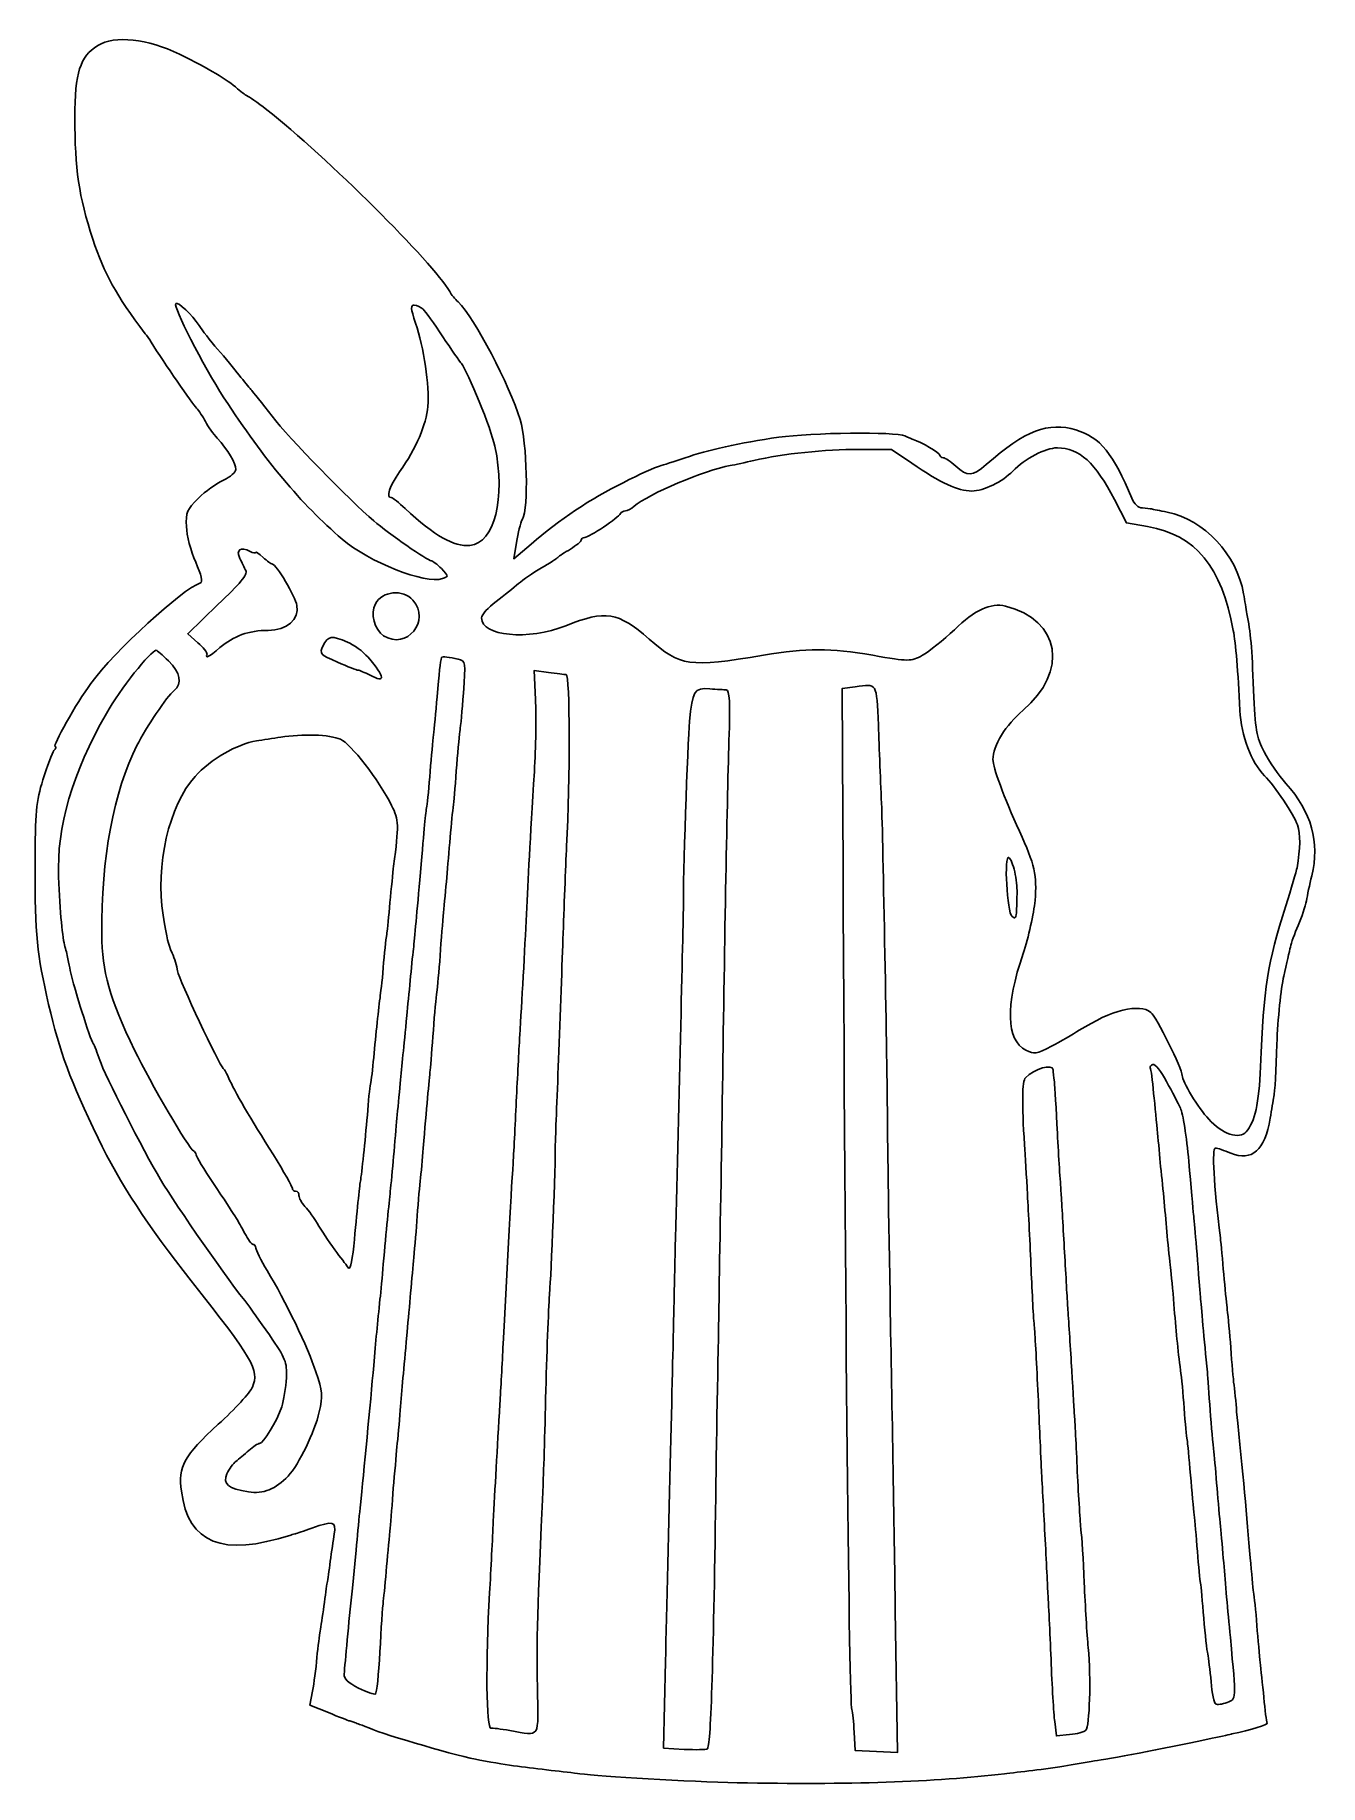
# Model space of a CAD drawing. Extents: x 0.6 to 11.5, y 4.6 to 19.4.
import ezdxf

# ---------------------------------------------------------------- set-up
doc = ezdxf.new("R2010")
doc.units = 0
doc.layers.get('0').update_dxf_attribs({"linetype": 'CONTINUOUS'})

msp = doc.modelspace()

# ---------------------------------------------------------------- linework, layer by layer
at = {"color": 7}
for points in [[(1.111956, 19.351978), (1.111956, 19.351978)], [(1.972733, 16.972844), (1.972733, 16.972844)], [(3.877733, 17.111133), (3.877733, 17.111133)], [(7.577667, 15.917333), (7.859889, 15.917333), (8.032044, 15.801622), (8.032044, 15.801622)], [(9.7536, 15.491178), (9.8552, 15.293622), (10.035822, 15.262578)], [(2.455333, 15.042444), (2.455333, 15.042444)], [(4.794956, 15.113), (4.6482, 14.988822), (4.670778, 15.127111)], [(1.961444, 14.2748), (1.876778, 14.351), (2.1336, 14.599356)], [(3.790244, 14.636044), (3.790244, 14.636044)], [(3.234267, 14.280444), (3.234267, 14.280444)], [(1.713089, 14.119578), (1.713089, 14.119578)], [(4.174067, 14.133689), (4.174067, 14.133689)], [(4.831644, 13.7922), (4.820356, 14.037733), (4.941711, 14.0208)], [(5.094111, 14.003867), (5.094111, 14.003867)], [(6.454422, 13.874044), (6.454422, 13.874044)], [(7.445022, 12.798778), (7.439378, 13.885333), (7.549444, 13.899444)], [(7.747, 13.572067), (7.747, 13.572067)], [(3.175, 13.453533), (3.175, 13.453533)], [(8.906933, 12.327467), (8.906933, 12.327467)], [(9.231489, 10.6426), (9.231489, 10.6426)], [(10.315222, 10.315222), (10.315222, 10.315222)], [(7.890933, 6.0452), (7.910689, 4.837289), (7.730067, 4.845756), (7.549444, 4.854222), (7.540978, 5.009444)], [(6.096, 4.862689), (5.921022, 4.873978), (5.937956, 5.610578)], [(2.937933, 5.3594), (2.915356, 5.240867), (3.0734, 5.175956)], [(9.3726, 4.989689), (9.259711, 4.9784), (9.2456, 5.099756)]]:
    msp.add_lwpolyline(points, dxfattribs=at)
for points in [[(1.111956, 19.351978), (0.959556, 19.256022), (0.917222, 19.123378), (0.917222, 18.739556)], [(1.806222, 19.2786), (1.538111, 19.411244), (1.253067, 19.442289), (1.111956, 19.351978)], [(2.300111, 18.985089), (2.206978, 19.066933), (2.063044, 19.1516), (1.806222, 19.2786)], [(2.384778, 18.923), (2.379133, 18.923), (2.339622, 18.951222), (2.300111, 18.985089)], [(2.548467, 18.807289), (2.466622, 18.869378), (2.393244, 18.923), (2.384778, 18.923)], [(4.103511, 17.260711), (3.965222, 17.503422), (3.050822, 18.412178), (2.548467, 18.807289)], [(0.917222, 18.739556), (0.917222, 18.304933), (0.951089, 18.070689), (1.069622, 17.706622)], [(1.069622, 17.706622), (1.1684, 17.407467), (1.264356, 17.235311), (1.515533, 16.902289)], [(2.1844, 16.3576), (2.0066, 16.631356), (1.749778, 17.133711), (1.775178, 17.159111)], [(1.775178, 17.159111), (1.792111, 17.178867), (1.916289, 17.060333), (1.972733, 16.972844)], [(3.812822, 16.9926), (3.770489, 17.1196), (3.770489, 17.145), (3.801533, 17.145)], [(3.801533, 17.145), (3.824111, 17.145), (3.857978, 17.128067), (3.877733, 17.111133)], [(4.174067, 17.173222), (4.148667, 17.1958), (4.117622, 17.235311), (4.103511, 17.260711)], [(4.701822, 16.171333), (4.611511, 16.470489), (4.318, 17.029289), (4.174067, 17.173222)], [(1.972733, 16.972844), (1.998133, 16.933333), (2.068689, 16.8402), (2.130778, 16.769644)], [(3.917244, 16.284222), (3.931356, 16.4592), (3.883378, 16.786578), (3.812822, 16.9926)], [(3.877733, 17.111133), (3.897489, 17.091378), (3.970867, 16.986956), (4.044244, 16.876889)], [(1.515533, 16.902289), (1.526822, 16.888178), (1.552222, 16.854311), (1.566333, 16.828911)], [(1.566333, 16.828911), (1.673578, 16.656756), (1.916289, 16.303978), (1.950156, 16.270111)], [(4.044244, 16.876889), (4.117622, 16.769644), (4.188178, 16.665222), (4.202289, 16.648289)], [(2.130778, 16.769644), (2.192867, 16.699089), (2.274711, 16.600311), (2.314222, 16.549511)], [(2.314222, 16.549511), (2.353733, 16.498711), (2.398889, 16.445089), (2.413, 16.428156)], [(4.202289, 16.648289), (4.258733, 16.577733), (4.456289, 16.092311), (4.487333, 15.945556)], [(2.413, 16.428156), (2.429933, 16.411222), (2.511778, 16.309622), (2.593622, 16.199556)], [(1.950156, 16.270111), (1.972733, 16.247533), (2.0066, 16.193911), (2.026356, 16.1544)], [(3.189111, 15.155333), (2.839156, 15.454489), (2.528711, 15.827022), (2.1844, 16.3576)], [(3.677356, 15.728244), (3.821289, 15.931444), (3.903133, 16.126178), (3.917244, 16.284222)], [(2.026356, 16.1544), (2.048933, 16.112067), (2.094089, 16.049978), (2.127956, 16.013289)], [(2.593622, 16.199556), (2.734733, 16.018933), (3.254022, 15.482711), (3.457222, 15.310556)], [(4.721578, 15.324667), (4.7752, 15.4178), (4.761089, 15.973778), (4.701822, 16.171333)], [(9.426222, 16.083844), (9.189156, 16.1544), (8.997244, 16.081022), (8.664222, 15.790333)], [(9.900356, 15.502467), (9.747956, 15.877822), (9.629422, 16.024578), (9.426222, 16.083844)], [(2.127956, 16.013289), (2.215444, 15.914511), (2.286, 15.7988), (2.286, 15.748)], [(4.487333, 15.945556), (4.580467, 15.502467), (4.484511, 15.121467), (4.275667, 15.101711)], [(6.900333, 16.021756), (6.567311, 15.973778), (6.290733, 15.911689), (6.104467, 15.846778)], [(7.972778, 16.033044), (7.893756, 16.069733), (7.174089, 16.061267), (6.900333, 16.021756)], [(8.043333, 16.002), (8.034867, 16.004822), (8.003822, 16.018933), (7.972778, 16.033044)], [(8.269111, 15.869356), (8.269111, 15.889111), (8.108244, 15.982244), (8.043333, 16.002)], [(8.89, 15.733889), (8.994422, 15.841133), (9.163756, 15.931444), (9.268178, 15.931444)], [(9.268178, 15.931444), (9.454444, 15.931444), (9.592733, 15.804444), (9.7536, 15.491178)], [(5.887156, 15.776222), (5.856111, 15.770578), (5.717822, 15.705667), (5.576711, 15.635111)], [(5.669844, 15.434733), (5.794022, 15.539156), (6.270978, 15.742356), (6.488289, 15.781867)], [(6.104467, 15.846778), (6.014156, 15.815733), (5.915378, 15.784689), (5.887156, 15.776222)], [(6.488289, 15.781867), (6.5278, 15.787511), (6.618111, 15.807267), (6.688667, 15.8242)], [(6.688667, 15.8242), (6.937022, 15.880644), (7.298267, 15.920156), (7.577667, 15.917333)], [(8.032044, 15.801622), (8.2804, 15.629467), (8.421511, 15.564556), (8.540044, 15.564556)], [(8.297333, 15.846778), (8.283222, 15.846778), (8.269111, 15.858067), (8.269111, 15.869356)], [(8.404578, 15.776222), (8.362244, 15.815733), (8.314267, 15.846778), (8.297333, 15.846778)], [(8.664222, 15.790333), (8.545689, 15.685911), (8.503356, 15.685911), (8.404578, 15.776222)], [(2.181578, 15.657689), (2.122311, 15.629467), (2.026356, 15.561733), (1.967089, 15.502467)], [(2.286, 15.748), (2.286, 15.725422), (2.238022, 15.683089), (2.181578, 15.657689)], [(3.6068, 15.508111), (3.558822, 15.508111), (3.589867, 15.601244), (3.677356, 15.728244)], [(5.576711, 15.635111), (5.302956, 15.499644), (5.034844, 15.321844), (4.794956, 15.113)], [(8.540044, 15.564556), (8.641644, 15.564556), (8.802511, 15.643578), (8.89, 15.733889)], [(1.967089, 15.502467), (1.871133, 15.406511), (1.859844, 15.383933), (1.865489, 15.262578)], [(3.725333, 15.414978), (3.671711, 15.465778), (3.618089, 15.508111), (3.6068, 15.508111)], [(9.990667, 15.420622), (9.9568, 15.420622), (9.920111, 15.454489), (9.900356, 15.502467)], [(4.275667, 15.101711), (4.137378, 15.090422), (3.976511, 15.180733), (3.725333, 15.414978)], [(5.252156, 15.169444), (5.286022, 15.169444), (5.542844, 15.338778), (5.554133, 15.372644)], [(5.554133, 15.372644), (5.559778, 15.383933), (5.579533, 15.395222), (5.596467, 15.395222)], [(5.596467, 15.395222), (5.6134, 15.395222), (5.647267, 15.412156), (5.669844, 15.434733)], [(10.069689, 15.412156), (10.055578, 15.414978), (10.021711, 15.4178), (9.990667, 15.420622)], [(10.202333, 15.383933), (10.140244, 15.398044), (10.080978, 15.409333), (10.069689, 15.412156)], [(10.851444, 14.689667), (10.795, 15.022689), (10.5156, 15.321844), (10.202333, 15.383933)], [(1.865489, 15.262578), (1.868311, 15.1892), (1.902178, 15.050911), (1.944511, 14.9606)], [(3.457222, 15.310556), (3.587044, 15.200489), (3.917244, 14.971889), (3.945467, 14.971889)], [(4.670778, 15.127111), (4.682067, 15.206133), (4.704644, 15.293622), (4.721578, 15.324667)], [(10.035822, 15.262578), (10.442222, 15.192022), (10.665178, 14.921089), (10.763956, 14.379222)], [(2.319867, 14.991644), (2.283178, 15.0622), (2.325511, 15.093244), (2.407356, 15.050911)], [(2.407356, 15.050911), (2.432756, 15.0368), (2.455333, 15.033978), (2.455333, 15.042444)], [(2.455333, 15.042444), (2.455333, 15.050911), (2.483556, 15.033978), (2.517422, 15.000111)], [(4.041422, 14.819489), (3.894667, 14.771511), (3.420533, 14.957778), (3.189111, 15.155333)], [(5.023556, 15.000111), (5.032022, 15.0114), (5.08, 15.042444), (5.1308, 15.070667)], [(5.1308, 15.070667), (5.178778, 15.101711), (5.221111, 15.135578), (5.221111, 15.146867)], [(5.221111, 15.146867), (5.221111, 15.158156), (5.235222, 15.169444), (5.252156, 15.169444)], [(1.944511, 14.9606), (1.992489, 14.847711), (2.0066, 14.788444), (1.984022, 14.7828)], [(2.1336, 14.599356), (2.319867, 14.774333), (2.3876, 14.856178), (2.370667, 14.887222)], [(2.370667, 14.887222), (2.359378, 14.9098), (2.3368, 14.957778), (2.319867, 14.991644)], [(2.517422, 15.000111), (2.551289, 14.969067), (2.585156, 14.943667), (2.596444, 14.943667)], [(2.596444, 14.943667), (2.627489, 14.943667), (2.791178, 14.667089), (2.805289, 14.590889)], [(3.945467, 14.971889), (3.956756, 14.971889), (3.999089, 14.940844), (4.032956, 14.904156)], [(4.032956, 14.904156), (4.095044, 14.839244), (4.095044, 14.836422), (4.041422, 14.819489)], [(4.687711, 14.777156), (4.7244, 14.8082), (4.811889, 14.870289), (4.882444, 14.9098)], [(4.882444, 14.9098), (4.953, 14.949311), (5.015089, 14.991644), (5.023556, 15.000111)], [(1.984022, 14.7828), (1.831622, 14.732), (1.255889, 14.204244), (1.052689, 13.927667)], [(4.498622, 14.624756), (4.563533, 14.675556), (4.651022, 14.743289), (4.687711, 14.777156)], [(2.805289, 14.590889), (2.827867, 14.475178), (2.7178, 14.379222), (2.559756, 14.379222)], [(3.541889, 14.334067), (3.462867, 14.384867), (3.426178, 14.523156), (3.471333, 14.605)], [(3.471333, 14.605), (3.5306, 14.715067), (3.705578, 14.732), (3.790244, 14.636044)], [(3.790244, 14.636044), (3.945467, 14.463889), (3.736622, 14.207067), (3.541889, 14.334067)], [(4.374444, 14.486467), (4.374444, 14.511867), (4.430889, 14.576778), (4.498622, 14.624756)], [(8.827911, 14.585244), (8.703733, 14.616289), (8.565444, 14.5542), (8.393289, 14.384867)], [(8.974667, 13.699067), (9.366956, 14.029267), (9.293578, 14.469533), (8.827911, 14.585244)], [(10.879667, 14.520333), (10.874022, 14.559844), (10.859911, 14.636044), (10.851444, 14.689667)], [(5.091289, 14.418733), (4.769556, 14.291733), (4.371622, 14.328422), (4.374444, 14.486467)], [(5.799667, 14.305844), (5.531556, 14.537267), (5.429956, 14.5542), (5.091289, 14.418733)], [(10.936111, 13.871222), (10.922, 14.235289), (10.910711, 14.365111), (10.879667, 14.520333)], [(2.559756, 14.379222), (2.396067, 14.379222), (2.266244, 14.331244), (2.150533, 14.232467)], [(3.028244, 14.2494), (3.067756, 14.334067), (3.0988, 14.336889), (3.234267, 14.280444)], [(6.770511, 14.167556), (6.132689, 14.063133), (6.064956, 14.0716), (5.799667, 14.305844)], [(8.393289, 14.384867), (8.300156, 14.297378), (8.1788, 14.1986), (8.122356, 14.167556)], [(10.763956, 14.379222), (10.783711, 14.271978), (10.803467, 14.032089), (10.8204, 13.699067)], [(1.185333, 13.673667), (1.298222, 13.874044), (1.563511, 14.209889), (1.608667, 14.209889)], [(1.608667, 14.209889), (1.614311, 14.209889), (1.662289, 14.170378), (1.713089, 14.119578)], [(2.040467, 14.176022), (2.043289, 14.190133), (2.009422, 14.235289), (1.961444, 14.2748)], [(2.150533, 14.232467), (2.054578, 14.150622), (2.026356, 14.136511), (2.040467, 14.176022)], [(3.1496, 14.108289), (3.000022, 14.176022), (2.994378, 14.178844), (3.028244, 14.2494)], [(3.234267, 14.280444), (3.287889, 14.257867), (3.366911, 14.1986), (3.409244, 14.150622)], [(3.409244, 14.150622), (3.556, 13.975644), (3.561644, 13.927667), (3.426178, 13.998222)], [(3.996267, 13.814778), (4.0132, 14.017978), (4.024489, 14.111111), (4.032956, 14.1478)], [(4.032956, 14.1478), (4.0386, 14.159089), (4.103511, 14.153444), (4.174067, 14.133689)], [(7.699022, 14.167556), (7.332133, 14.229644), (7.140222, 14.229644), (6.770511, 14.167556)], [(8.122356, 14.167556), (8.017933, 14.113933), (8.012289, 14.113933), (7.699022, 14.167556)], [(1.713089, 14.119578), (1.814689, 14.0208), (1.831622, 13.927667), (1.761067, 13.8684)], [(3.324578, 14.040556), (3.313289, 14.040556), (3.234267, 14.0716), (3.1496, 14.108289)], [(3.426178, 13.998222), (3.381022, 14.0208), (3.335867, 14.040556), (3.324578, 14.040556)], [(4.174067, 14.133689), (4.238978, 14.116756), (4.238978, 14.113933), (4.219222, 13.845822)], [(4.941711, 14.0208), (5.009444, 14.012333), (5.08, 14.003867), (5.094111, 14.003867)], [(5.094111, 14.003867), (5.125156, 14.003867), (5.127978, 13.103578), (5.096933, 12.544778)], [(1.052689, 13.927667), (0.931333, 13.763978), (0.722489, 13.391444), (0.750711, 13.391444)], [(1.761067, 13.8684), (1.7018, 13.820422), (1.521178, 13.552311), (1.444978, 13.399911)], [(4.219222, 13.845822), (4.207933, 13.699067), (4.196644, 13.557956), (4.191, 13.532556)], [(6.141156, 13.603111), (6.166556, 13.865578), (6.180667, 13.8938), (6.313311, 13.882511)], [(6.313311, 13.882511), (6.372578, 13.876867), (6.437489, 13.874044), (6.454422, 13.874044)], [(6.454422, 13.874044), (6.482644, 13.871222), (6.488289, 13.772444), (6.477, 13.442244)], [(7.549444, 13.899444), (7.738533, 13.927667), (7.730067, 13.938956), (7.747, 13.572067)], [(11.026422, 13.346289), (10.958689, 13.473289), (10.950222, 13.532556), (10.936111, 13.871222)], [(3.965222, 13.490222), (3.970867, 13.5382), (3.984978, 13.682133), (3.996267, 13.814778)], [(4.823178, 13.179778), (4.834467, 13.382978), (4.840111, 13.656733), (4.831644, 13.7922)], [(8.720667, 13.281378), (8.720667, 13.397089), (8.830733, 13.577711), (8.974667, 13.699067)], [(10.8204, 13.699067), (10.831689, 13.481756), (10.916356, 13.255978), (11.029244, 13.143089)], [(0.778933, 12.282311), (0.762, 12.705644), (0.894644, 13.165667), (1.185333, 13.673667)], [(6.090356, 12.065), (6.084711, 12.206111), (6.127044, 13.439422), (6.141156, 13.603111)], [(7.747, 13.572067), (7.752644, 13.388622), (7.766756, 13.072533), (7.775222, 12.869333)], [(1.444978, 13.399911), (1.247422, 13.016089), (1.140178, 12.434711), (1.145822, 11.796889)], [(1.938867, 13.137444), (2.068689, 13.281378), (2.297289, 13.414022), (2.460978, 13.439422)], [(2.460978, 13.439422), (2.511778, 13.447889), (2.604911, 13.462), (2.667, 13.470467)], [(2.667, 13.470467), (2.847622, 13.501511), (3.084689, 13.493044), (3.175, 13.453533)], [(3.175, 13.453533), (3.262489, 13.416844), (3.499556, 13.109222), (3.609622, 12.889089)], [(3.937, 13.179778), (3.948289, 13.303956), (3.959578, 13.445067), (3.965222, 13.490222)], [(4.191, 13.532556), (4.188178, 13.509978), (4.174067, 13.377333), (4.162778, 13.236222)], [(6.477, 13.442244), (6.460067, 12.872156), (6.437489, 11.641667), (6.420556, 10.371667)], [(0.739422, 13.357578), (0.725311, 13.337822), (0.682978, 13.224933), (0.646289, 13.109222)], [(0.750711, 13.391444), (0.762, 13.391444), (0.756356, 13.374511), (0.739422, 13.357578)], [(8.946444, 12.671778), (8.8138, 12.959644), (8.720667, 13.213644), (8.720667, 13.281378)], [(11.209867, 13.078178), (11.1506, 13.145911), (11.065933, 13.267267), (11.026422, 13.346289)], [(0.646289, 13.109222), (0.587022, 12.920133), (0.581378, 12.841111), (0.578556, 12.375444)], [(1.667933, 11.957756), (1.597378, 12.375444), (1.718733, 12.891911), (1.938867, 13.137444)], [(3.908778, 12.883444), (3.914422, 12.922956), (3.928533, 13.0556), (3.937, 13.179778)], [(4.162778, 13.236222), (4.154311, 13.097933), (4.1402, 12.945533), (4.134556, 12.897556)], [(4.755444, 11.966222), (4.769556, 12.265378), (4.786489, 12.581467), (4.823178, 13.179778)], [(11.029244, 13.143089), (11.116733, 13.0556), (11.2776, 12.815711), (11.308644, 12.7254)], [(11.43, 12.290778), (11.500556, 12.581467), (11.43, 12.832644), (11.209867, 13.078178)], [(3.609622, 12.889089), (3.671711, 12.767733), (3.671711, 12.722578), (3.626556, 12.375444)], [(3.855156, 12.319), (3.889022, 12.716933), (3.897489, 12.818533), (3.908778, 12.883444)], [(4.134556, 12.897556), (4.120444, 12.779022), (4.095044, 12.477044), (4.078111, 12.276667)], [(7.521222, 5.201356), (7.498644, 5.269089), (7.464778, 8.438444), (7.445022, 12.798778)], [(7.775222, 12.869333), (7.786511, 12.573), (7.826022, 10.416822), (7.8232, 10.258778)], [(9.079089, 12.081933), (9.096022, 12.296422), (9.076267, 12.386733), (8.946444, 12.671778)], [(11.308644, 12.7254), (11.336867, 12.6492), (11.334044, 12.5222), (11.305822, 12.361333)], [(5.096933, 12.544778), (5.088467, 12.366978), (5.074356, 12.011378), (5.065889, 11.754556)], [(0.578556, 12.375444), (0.578556, 11.791244), (0.595489, 11.627556), (0.694267, 11.198578)], [(3.626556, 12.375444), (3.620911, 12.321822), (3.6068, 12.180711), (3.595511, 12.065)], [(8.884356, 11.946467), (8.8392, 11.980333), (8.8138, 12.474222), (8.856133, 12.448822)], [(8.856133, 12.448822), (8.870244, 12.440356), (8.892822, 12.383911), (8.906933, 12.327467)], [(11.305822, 12.361333), (11.300178, 12.330289), (11.255022, 12.183533), (11.209867, 12.036778)], [(0.832556, 11.692467), (0.8128, 11.748911), (0.790222, 11.9888), (0.778933, 12.282311)], [(3.795889, 11.669889), (3.804356, 11.763022), (3.824111, 11.980333), (3.855156, 12.319)], [(4.078111, 12.276667), (4.069644, 12.183533), (4.058356, 12.050889), (4.049889, 11.980333)], [(8.906933, 12.327467), (8.918222, 12.2682), (8.926689, 12.189178), (8.926689, 12.149667)], [(11.384844, 12.079111), (11.393311, 12.127089), (11.413067, 12.220222), (11.43, 12.290778)], [(3.595511, 12.065), (3.587044, 11.949289), (3.572933, 11.833578), (3.570111, 11.808178)], [(6.022622, 9.214556), (6.050844, 10.270067), (6.090356, 12.017022), (6.090356, 12.065)], [(8.926689, 12.149667), (8.923867, 12.110156), (8.923867, 12.042422), (8.921044, 11.997267)], [(8.977489, 11.630378), (9.022644, 11.768667), (9.0678, 11.971867), (9.079089, 12.081933)], [(11.314289, 11.870267), (11.345333, 11.938), (11.376378, 12.033956), (11.384844, 12.079111)], [(1.744133, 11.6332), (1.704622, 11.731978), (1.704622, 11.731978), (1.667933, 11.957756)], [(4.049889, 11.980333), (4.044244, 11.909778), (4.030133, 11.746089), (4.021667, 11.613444)], [(4.699, 10.936111), (4.715933, 11.198578), (4.741333, 11.669889), (4.755444, 11.966222)], [(8.921044, 11.997267), (8.918222, 11.935178), (8.909756, 11.923889), (8.884356, 11.946467)], [(11.209867, 12.036778), (11.051822, 11.540067), (11.0236, 11.356622), (10.995378, 10.668)], [(1.145822, 11.796889), (1.148644, 11.475156), (1.210733, 11.255022), (1.425222, 10.809111)], [(3.570111, 11.808178), (3.564467, 11.7856), (3.553178, 11.669889), (3.541889, 11.554178)], [(11.249378, 11.686822), (11.255022, 11.720689), (11.286067, 11.802533), (11.314289, 11.870267)], [(0.857956, 11.585222), (0.852311, 11.624733), (0.8382, 11.672711), (0.832556, 11.692467)], [(1.789289, 11.483622), (1.783644, 11.523133), (1.763889, 11.590867), (1.744133, 11.6332)], [(3.767667, 11.401778), (3.776133, 11.494911), (3.787422, 11.616267), (3.795889, 11.669889)], [(4.021667, 11.613444), (4.0132, 11.4808), (3.999089, 11.342511), (3.993444, 11.303)], [(5.065889, 11.754556), (5.057422, 11.497733), (5.037667, 11.009489), (5.026378, 10.668)], [(9.000067, 10.809111), (8.833556, 10.8966), (8.825089, 11.187289), (8.977489, 11.630378)], [(11.192933, 11.438467), (11.215511, 11.542889), (11.240911, 11.652956), (11.249378, 11.686822)], [(0.976489, 11.139311), (0.903111, 11.3792), (0.886178, 11.438467), (0.857956, 11.585222)], [(2.178756, 10.653889), (2.144889, 10.679289), (1.8034, 11.407422), (1.789289, 11.483622)], [(3.541889, 11.554178), (3.533422, 11.438467), (3.519311, 11.314289), (3.513667, 11.274778)], [(3.739444, 11.105444), (3.745089, 11.176), (3.7592, 11.308644), (3.767667, 11.401778)], [(11.133667, 10.859911), (11.142133, 11.0744), (11.167533, 11.336867), (11.192933, 11.438467)], [(0.694267, 11.198578), (0.7874, 10.795), (0.877711, 10.552289), (1.114778, 10.061222)], [(3.513667, 11.274778), (3.499556, 11.167533), (3.474156, 10.941756), (3.457222, 10.747022)], [(3.993444, 11.303), (3.9878, 11.263489), (3.973689, 11.119556), (3.965222, 10.978444)], [(10.064044, 11.130844), (9.968089, 11.209867), (9.725378, 11.1506), (9.454444, 10.978444)], [(1.072444, 10.865556), (1.061156, 10.882489), (1.018822, 11.003844), (0.976489, 11.139311)], [(3.683, 10.526889), (3.697111, 10.687756), (3.711222, 10.817578), (3.739444, 11.105444)], [(10.329333, 10.594622), (10.329333, 10.651067), (10.1092, 11.094156), (10.064044, 11.130844)], [(1.128889, 10.724444), (1.109133, 10.786533), (1.083733, 10.851444), (1.072444, 10.865556)], [(3.965222, 10.978444), (3.953933, 10.840156), (3.942644, 10.687756), (3.937, 10.639778)], [(4.670778, 10.414), (4.682067, 10.6172), (4.693356, 10.851444), (4.699, 10.936111)], [(9.454444, 10.978444), (9.400822, 10.944578), (9.293578, 10.882489), (9.217378, 10.842978)], [(1.645356, 9.708444), (1.4986, 9.9568), (1.1684, 10.603089), (1.128889, 10.724444)], [(1.425222, 10.809111), (1.557867, 10.535356), (1.888067, 9.968089), (1.924756, 9.953978)], [(3.457222, 10.747022), (3.448756, 10.651067), (3.437467, 10.549467), (3.429, 10.521244)], [(9.217378, 10.842978), (9.090378, 10.775244), (9.073444, 10.772422), (9.000067, 10.809111)], [(11.108267, 10.414), (11.116733, 10.445044), (11.128022, 10.645422), (11.133667, 10.859911)], [(2.226733, 10.569222), (2.2098, 10.605911), (2.190044, 10.645422), (2.178756, 10.653889)], [(2.604911, 9.920111), (2.413, 10.219267), (2.269067, 10.470444), (2.226733, 10.569222)], [(3.937, 10.639778), (3.928533, 10.557933), (3.905956, 10.309578), (3.877733, 9.976556)], [(5.026378, 10.668), (5.012267, 10.326511), (5.000978, 10.027356), (5.000978, 10.004778)], [(8.988778, 10.004778), (8.9662, 10.360378), (8.969022, 10.546644), (8.997244, 10.574867)], [(8.997244, 10.574867), (9.076267, 10.653889), (9.225844, 10.696222), (9.231489, 10.6426)], [(9.231489, 10.6426), (9.231489, 10.625667), (9.237133, 10.580511), (9.242778, 10.541)], [(10.0584, 10.659533), (10.052756, 10.668), (10.061222, 10.682111), (10.080978, 10.687756)], [(10.086622, 10.442222), (10.078156, 10.552289), (10.064044, 10.648244), (10.0584, 10.659533)], [(10.080978, 10.687756), (10.097911, 10.6934), (10.151533, 10.628489), (10.196689, 10.543822)], [(10.555111, 10.222089), (10.4648, 10.318044), (10.329333, 10.543822), (10.329333, 10.594622)], [(10.995378, 10.668), (10.981267, 10.354733), (10.9474, 10.199511), (10.874022, 10.114844)], [(3.429, 10.521244), (3.423356, 10.4902), (3.412067, 10.371667), (3.4036, 10.255956)], [(3.654778, 10.230556), (3.660422, 10.301111), (3.674533, 10.433756), (3.683, 10.526889)], [(9.242778, 10.541), (9.2456, 10.501489), (9.259711, 10.306756), (9.268178, 10.103556)], [(10.120489, 10.103556), (10.112022, 10.182578), (10.097911, 10.334978), (10.086622, 10.442222)], [(10.196689, 10.543822), (10.241844, 10.456333), (10.295467, 10.354733), (10.315222, 10.315222)], [(4.642556, 9.849556), (4.6482, 9.959622), (4.662311, 10.213622), (4.670778, 10.414)], [(6.420556, 10.371667), (6.412089, 9.8044), (6.397978, 9.050867), (6.392333, 8.692444)], [(10.315222, 10.315222), (10.334978, 10.275711), (10.366022, 10.072511), (10.385778, 9.863667)], [(11.077222, 10.230556), (11.088511, 10.301111), (11.102622, 10.382956), (11.108267, 10.414)], [(3.4036, 10.255956), (3.383844, 10.035822), (3.355622, 9.764889), (3.344333, 9.694333)], [(3.626556, 9.906), (3.635022, 10.016067), (3.649133, 10.16), (3.654778, 10.230556)], [(7.8232, 10.258778), (7.8232, 10.2362), (7.831667, 9.5504), (7.845778, 8.734778)], [(10.874022, 10.114844), (10.817578, 10.047111), (10.665178, 10.097911), (10.555111, 10.222089)], [(10.741378, 9.934222), (10.922, 9.860844), (11.032067, 9.9568), (11.077222, 10.230556)], [(1.114778, 10.061222), (1.301044, 9.674578), (1.532467, 9.3218), (1.905, 8.847667)], [(3.877733, 9.976556), (3.872089, 9.891889), (3.8608, 9.764889), (3.852333, 9.694333)], [(5.000978, 10.004778), (5.0038, 9.869311), (4.964289, 8.844844), (4.953, 8.763)], [(9.014178, 9.581444), (9.005711, 9.7282), (8.994422, 9.920111), (8.988778, 10.004778)], [(9.268178, 10.103556), (9.279467, 9.903178), (9.293578, 9.680222), (9.299222, 9.609667)], [(10.145889, 9.821333), (10.140244, 9.900356), (10.126133, 10.027356), (10.120489, 10.103556)], [(10.653889, 9.214556), (10.597444, 9.666111), (10.580511, 9.976556), (10.611556, 9.976556)], [(10.611556, 9.976556), (10.628489, 9.976556), (10.684933, 9.9568), (10.741378, 9.934222)], [(1.924756, 9.953978), (1.936044, 9.948333), (1.947333, 9.934222), (1.947333, 9.920111)], [(1.947333, 9.920111), (1.947333, 9.906), (2.015067, 9.795933), (2.096911, 9.674578)], [(2.765778, 9.635067), (2.765778, 9.649178), (2.6924, 9.776178), (2.604911, 9.920111)], [(3.598333, 9.609667), (3.603978, 9.663289), (3.618089, 9.798756), (3.626556, 9.906)], [(4.557889, 8.311444), (4.583289, 8.8392), (4.6228, 9.572978), (4.642556, 9.849556)], [(10.385778, 9.863667), (10.402711, 9.654822), (10.422467, 9.451622), (10.425289, 9.412111)], [(2.396067, 8.636), (2.226733, 8.842022), (1.780822, 9.485489), (1.645356, 9.708444)], [(2.096911, 9.674578), (2.283178, 9.395178), (2.302933, 9.361311), (2.3622, 9.251244)], [(3.344333, 9.694333), (3.335867, 9.652), (3.316111, 9.440333), (3.287889, 9.144)], [(3.852333, 9.694333), (3.843867, 9.623778), (3.832578, 9.471378), (3.824111, 9.355667)], [(10.202333, 9.228667), (10.1854, 9.420578), (10.168467, 9.612489), (10.145889, 9.821333)], [(2.794, 9.609667), (2.779889, 9.609667), (2.765778, 9.620956), (2.765778, 9.635067)], [(2.822222, 9.572978), (2.822222, 9.592733), (2.810933, 9.609667), (2.794, 9.609667)], [(2.873022, 9.479844), (2.8448, 9.510889), (2.822222, 9.553222), (2.822222, 9.572978)], [(3.539067, 8.988778), (3.564467, 9.276644), (3.587044, 9.502422), (3.598333, 9.609667)], [(9.045222, 8.946444), (9.036756, 9.149644), (9.022644, 9.434689), (9.014178, 9.581444)], [(9.299222, 9.609667), (9.304867, 9.539111), (9.316156, 9.324622), (9.327444, 9.129889)], [(2.991556, 9.313333), (2.954867, 9.375422), (2.901244, 9.451622), (2.873022, 9.479844)], [(10.425289, 9.412111), (10.433756, 9.352844), (10.456333, 9.073444), (10.484556, 8.706556)], [(2.3622, 9.251244), (2.3876, 9.200444), (2.418644, 9.158111), (2.432756, 9.158111)], [(3.143956, 9.087556), (3.0988, 9.149644), (3.028244, 9.251244), (2.991556, 9.313333)], [(3.824111, 9.355667), (3.815644, 9.239956), (3.801533, 9.087556), (3.795889, 9.017)], [(10.230556, 8.960556), (10.222089, 9.014178), (10.2108, 9.135533), (10.202333, 9.228667)], [(2.432756, 9.158111), (2.444044, 9.158111), (2.455333, 9.144), (2.455333, 9.127067)], [(2.455333, 9.127067), (2.455333, 9.110133), (2.497667, 9.022644), (2.551289, 8.935156)], [(3.237089, 8.963378), (3.234267, 8.969022), (3.191933, 9.025467), (3.143956, 9.087556)], [(3.287889, 9.144), (3.270956, 8.988778), (3.256844, 8.932333), (3.237089, 8.963378)], [(6.005689, 8.480778), (6.005689, 8.503356), (6.014156, 8.833556), (6.022622, 9.214556)], [(9.327444, 9.129889), (9.338733, 8.935156), (9.350022, 8.715022), (9.355667, 8.636)], [(10.682111, 8.904111), (10.673644, 9.019822), (10.659533, 9.160933), (10.653889, 9.214556)], [(2.551289, 8.935156), (2.706511, 8.681156), (2.898422, 8.2804), (2.966156, 8.074378)], [(3.510844, 8.692444), (3.519311, 8.754533), (3.5306, 8.887178), (3.539067, 8.988778)], [(3.795889, 9.017), (3.790244, 8.946444), (3.776133, 8.808156), (3.767667, 8.706556)], [(9.073444, 8.452556), (9.064978, 8.523111), (9.053689, 8.746067), (9.045222, 8.946444)], [(10.258778, 8.650111), (10.250311, 8.765822), (10.2362, 8.906933), (10.230556, 8.960556)], [(1.905, 8.847667), (2.429933, 8.187267), (2.486378, 8.088489), (2.427111, 7.944556)], [(10.710333, 8.621889), (10.704689, 8.6614), (10.6934, 8.7884), (10.682111, 8.904111)], [(2.571044, 8.387644), (2.486378, 8.506178), (2.407356, 8.619067), (2.396067, 8.636)], [(3.457222, 8.128), (3.474156, 8.3312), (3.491089, 8.494889), (3.510844, 8.692444)], [(3.767667, 8.706556), (3.7592, 8.604956), (3.745089, 8.461022), (3.739444, 8.382)], [(4.953, 8.763), (4.947356, 8.709378), (4.933244, 8.359422), (4.921956, 7.986889)], [(6.392333, 8.692444), (6.386689, 8.336844), (6.372578, 7.580489), (6.364111, 7.013222)], [(7.845778, 8.734778), (7.859889, 7.919156), (7.882467, 6.708422), (7.890933, 6.0452)], [(9.355667, 8.636), (9.361311, 8.5598), (9.375422, 8.342489), (9.386711, 8.156222)], [(10.315222, 8.085667), (10.292644, 8.260644), (10.275711, 8.4328), (10.258778, 8.650111)], [(10.484556, 8.706556), (10.4902, 8.644467), (10.5156, 8.345311), (10.543822, 8.071556)], [(10.738556, 8.325556), (10.727267, 8.449733), (10.715978, 8.582378), (10.710333, 8.621889)], [(2.714978, 8.023578), (2.720622, 8.159044), (2.709333, 8.184444), (2.571044, 8.387644)], [(3.739444, 8.382), (3.711222, 8.091311), (3.697111, 7.9248), (3.683, 7.747)], [(5.980289, 7.394222), (5.9944, 7.969956), (6.005689, 8.4582), (6.005689, 8.480778)], [(9.104489, 7.874), (9.0932, 8.122356), (9.079089, 8.382), (9.073444, 8.452556)], [(4.529667, 7.803444), (4.538133, 7.919156), (4.549422, 8.147756), (4.557889, 8.311444)], [(10.766778, 7.986889), (10.761133, 8.048978), (10.747022, 8.201378), (10.738556, 8.325556)], [(2.966156, 8.074378), (3.0226, 7.905044), (3.025422, 7.871178), (2.994378, 7.732889)], [(3.344333, 6.942667), (3.372556, 7.210778), (3.429, 7.809089), (3.457222, 8.128)], [(9.386711, 8.156222), (9.398, 7.969956), (9.409289, 7.7724), (9.412111, 7.718778)], [(10.346267, 7.763933), (10.3378, 7.885289), (10.323689, 8.032044), (10.315222, 8.085667)], [(10.543822, 8.071556), (10.546644, 8.0264), (10.557933, 7.879644), (10.5664, 7.747)], [(2.427111, 7.944556), (2.407356, 7.8994), (2.277533, 7.755467), (2.136422, 7.628467)], [(2.675467, 7.775222), (2.6924, 7.831667), (2.712156, 7.941733), (2.714978, 8.023578)], [(4.921956, 7.986889), (4.913489, 7.614356), (4.9022, 7.222067), (4.896556, 7.112)], [(10.792178, 7.732889), (10.786533, 7.811911), (10.775244, 7.9248), (10.766778, 7.986889)], [(2.486378, 7.464778), (2.520244, 7.464778), (2.633133, 7.653867), (2.675467, 7.775222)], [(3.683, 7.747), (3.674533, 7.6454), (3.663244, 7.507111), (3.654778, 7.436556)], [(4.473222, 6.801556), (4.487333, 7.0612), (4.507089, 7.422444), (4.529667, 7.803444)], [(9.129889, 7.295444), (9.127067, 7.366), (9.115778, 7.625644), (9.104489, 7.874)], [(10.371667, 7.495822), (10.366022, 7.5184), (10.354733, 7.639756), (10.346267, 7.763933)], [(10.5664, 7.747), (10.577689, 7.614356), (10.5918, 7.456311), (10.597444, 7.394222)], [(2.136422, 7.628467), (1.842911, 7.360356), (1.792111, 7.267222), (1.823156, 7.058378)], [(2.994378, 7.732889), (2.954867, 7.560733), (2.825044, 7.2898), (2.729089, 7.1882)], [(9.412111, 7.718778), (9.417756, 7.665156), (9.429044, 7.4422), (9.437511, 7.224889)], [(10.907889, 6.491111), (10.879667, 6.829778), (10.8458, 7.222067), (10.792178, 7.732889)], [(2.396067, 7.405511), (2.432756, 7.439378), (2.475089, 7.464778), (2.486378, 7.464778)], [(10.399889, 7.196667), (10.3886, 7.337778), (10.374489, 7.470422), (10.371667, 7.495822)], [(2.2098, 7.207956), (2.229556, 7.247467), (2.263422, 7.295444), (2.286, 7.312378)], [(2.286, 7.312378), (2.308578, 7.332133), (2.359378, 7.371644), (2.396067, 7.405511)], [(3.654778, 7.436556), (3.649133, 7.366), (3.635022, 7.207956), (3.623733, 7.083778)], [(5.937956, 5.610578), (5.946422, 6.016978), (5.966178, 6.818489), (5.980289, 7.394222)], [(9.158111, 6.773333), (9.146822, 6.990644), (9.132711, 7.224889), (9.129889, 7.295444)], [(10.597444, 7.394222), (10.605911, 7.332133), (10.6172, 7.193844), (10.625667, 7.083778)], [(2.393244, 7.052733), (2.221089, 7.080956), (2.173111, 7.120467), (2.2098, 7.207956)], [(2.729089, 7.1882), (2.627489, 7.078133), (2.517422, 7.032978), (2.393244, 7.052733)], [(9.437511, 7.224889), (9.4488, 7.007578), (9.462911, 6.784622), (9.468556, 6.731)], [(10.430933, 6.858), (10.425289, 6.905978), (10.411178, 7.058378), (10.399889, 7.196667)], [(1.823156, 7.058378), (1.882422, 6.612467), (2.170289, 6.499578), (2.751667, 6.685844)], [(3.623733, 7.083778), (3.615267, 6.9596), (3.603978, 6.8072), (3.598333, 6.745111)], [(4.896556, 7.112), (4.8514, 6.081889), (4.840111, 5.757333), (4.848578, 5.401733)], [(6.364111, 7.013222), (6.344356, 5.551311), (6.321778, 4.885267), (6.293556, 4.868333)], [(10.625667, 7.083778), (10.634133, 6.976533), (10.648244, 6.829778), (10.653889, 6.759222)], [(3.316111, 6.646333), (3.324578, 6.747933), (3.338689, 6.880578), (3.344333, 6.942667)], [(10.459156, 6.547556), (10.447867, 6.671733), (10.436578, 6.812844), (10.430933, 6.858)], [(2.751667, 6.685844), (2.7686, 6.691489), (2.785533, 6.697133), (2.794, 6.697133)], [(2.794, 6.697133), (2.802467, 6.699956), (2.864556, 6.719711), (2.932289, 6.745111)], [(2.932289, 6.745111), (3.115733, 6.810022), (3.138311, 6.804378), (3.121378, 6.694311)], [(3.598333, 6.745111), (3.589867, 6.683022), (3.578578, 6.536267), (3.567289, 6.420556)], [(4.442178, 6.194778), (4.453467, 6.389511), (4.467578, 6.663267), (4.473222, 6.801556)], [(9.186333, 6.208889), (9.183511, 6.302022), (9.1694, 6.556022), (9.158111, 6.773333)], [(9.468556, 6.731), (9.477022, 6.677378), (9.488311, 6.474178), (9.496778, 6.279444)], [(10.653889, 6.759222), (10.662356, 6.688667), (10.673644, 6.550378), (10.682111, 6.448778)], [(3.121378, 6.694311), (3.115733, 6.646333), (3.0988, 6.541911), (3.087511, 6.462889)], [(3.273778, 6.208889), (3.287889, 6.35), (3.307644, 6.544733), (3.316111, 6.646333)], [(3.087511, 6.462889), (3.079044, 6.386689), (3.064933, 6.302022), (3.062111, 6.279444)], [(3.567289, 6.420556), (3.558822, 6.304844), (3.544711, 6.1722), (3.539067, 6.124222)], [(10.484556, 6.276622), (10.481733, 6.302022), (10.467622, 6.423378), (10.459156, 6.547556)], [(10.682111, 6.448778), (10.696222, 6.2738), (10.715978, 6.056489), (10.738556, 5.813778)], [(10.936111, 6.200422), (10.930467, 6.237111), (10.919178, 6.366933), (10.907889, 6.491111)], [(3.062111, 6.279444), (3.056467, 6.256867), (3.045178, 6.166556), (3.033889, 6.081889)], [(9.496778, 6.279444), (9.505244, 6.084711), (9.519356, 5.839178), (9.530644, 5.729111)], [(10.512778, 5.980289), (10.501489, 6.118578), (10.4902, 6.251222), (10.484556, 6.276622)], [(3.206044, 5.503333), (3.214511, 5.602111), (3.245556, 5.949244), (3.273778, 6.208889)], [(3.539067, 6.124222), (3.533422, 6.079067), (3.519311, 5.884333), (3.510844, 5.692422)], [(4.453467, 5.043311), (4.413956, 5.032022), (4.408311, 5.610578), (4.442178, 6.194778)], [(9.214556, 5.630333), (9.206089, 5.856111), (9.191978, 6.115756), (9.186333, 6.208889)], [(10.964333, 5.9182), (10.955867, 6.039556), (10.941756, 6.166556), (10.936111, 6.200422)], [(3.033889, 6.081889), (3.0226, 5.997222), (3.008489, 5.901267), (3.002844, 5.870222)], [(10.546644, 5.672667), (10.538178, 5.703711), (10.524067, 5.842), (10.512778, 5.980289)], [(3.002844, 5.870222), (2.9972, 5.839178), (2.983089, 5.737578), (2.974622, 5.644444)], [(10.738556, 5.813778), (10.789356, 5.269089), (10.792178, 5.294489), (10.710333, 5.263444)], [(10.992556, 5.602111), (10.986911, 5.655733), (10.9728, 5.799667), (10.964333, 5.9182)], [(3.510844, 5.692422), (3.499556, 5.503333), (3.482622, 5.339644), (3.471333, 5.334)], [(9.530644, 5.729111), (9.556044, 5.469467), (9.541933, 5.057422), (9.510889, 5.026378)], [(10.574867, 5.438422), (10.5664, 5.5372), (10.552289, 5.641622), (10.546644, 5.672667)], [(2.974622, 5.644444), (2.966156, 5.551311), (2.949222, 5.421489), (2.937933, 5.3594)], [(9.2456, 5.099756), (9.237133, 5.167489), (9.223022, 5.404556), (9.214556, 5.630333)], [(11.0236, 5.305778), (11.012311, 5.415844), (10.9982, 5.548489), (10.992556, 5.602111)], [(3.3274, 5.3848), (3.239911, 5.429956), (3.203222, 5.463822), (3.206044, 5.503333)], [(3.471333, 5.334), (3.462867, 5.328356), (3.397956, 5.350933), (3.3274, 5.3848)], [(4.848578, 5.401733), (4.857044, 4.938889), (4.879622, 4.9784), (4.614333, 5.023556)], [(10.614378, 5.249333), (10.600267, 5.254978), (10.583333, 5.342467), (10.574867, 5.438422)], [(10.710333, 5.263444), (10.668, 5.246511), (10.625667, 5.240867), (10.614378, 5.249333)], [(11.051822, 5.088467), (11.046178, 5.099756), (11.032067, 5.198533), (11.0236, 5.305778)], [(3.0734, 5.175956), (3.160889, 5.139267), (3.239911, 5.108222), (3.254022, 5.1054)], [(3.254022, 5.1054), (3.265311, 5.102578), (3.279422, 5.096933), (3.287889, 5.094111)], [(3.287889, 5.094111), (3.296356, 5.091289), (3.310467, 5.085644), (3.324578, 5.08)], [(3.324578, 5.08), (3.335867, 5.077178), (3.375378, 5.063067), (3.414889, 5.046133)], [(7.540978, 5.009444), (7.538156, 5.094111), (7.526867, 5.1816), (7.521222, 5.201356)], [(10.752667, 4.995333), (10.913533, 5.0292), (11.060289, 5.074356), (11.051822, 5.088467)], [(3.414889, 5.046133), (3.570111, 4.981222), (4.191, 4.8006), (4.360333, 4.772378)], [(4.614333, 5.023556), (4.538133, 5.037667), (4.464756, 5.046133), (4.453467, 5.043311)], [(9.510889, 5.026378), (9.496778, 5.012267), (9.434689, 4.995333), (9.3726, 4.989689)], [(9.609667, 4.769556), (9.759244, 4.789311), (10.264422, 4.888089), (10.583333, 4.958644)], [(10.583333, 4.958644), (10.668, 4.975578), (10.7442, 4.992511), (10.752667, 4.995333)], [(4.360333, 4.772378), (4.628444, 4.7244), (4.744156, 4.710289), (4.967111, 4.684889)], [(6.293556, 4.868333), (6.282267, 4.859867), (6.191956, 4.859867), (6.096, 4.862689)], [(9.355667, 4.727222), (9.434689, 4.741333), (9.547578, 4.761089), (9.609667, 4.769556)], [(4.967111, 4.684889), (5.051778, 4.676422), (5.161844, 4.662311), (5.209822, 4.656667)], [(5.209822, 4.656667), (5.379156, 4.634089), (6.143978, 4.588933), (6.547556, 4.580467)], [(6.547556, 4.580467), (7.481711, 4.560711), (8.232422, 4.586111), (8.819444, 4.656667)], [(8.819444, 4.656667), (8.867422, 4.662311), (8.974667, 4.6736), (9.059333, 4.684889)], [(9.059333, 4.684889), (9.144, 4.693356), (9.279467, 4.713111), (9.355667, 4.727222)]]:
    msp.add_open_spline(points, degree=3, dxfattribs=at)

doc.saveas('drawing.dxf')
